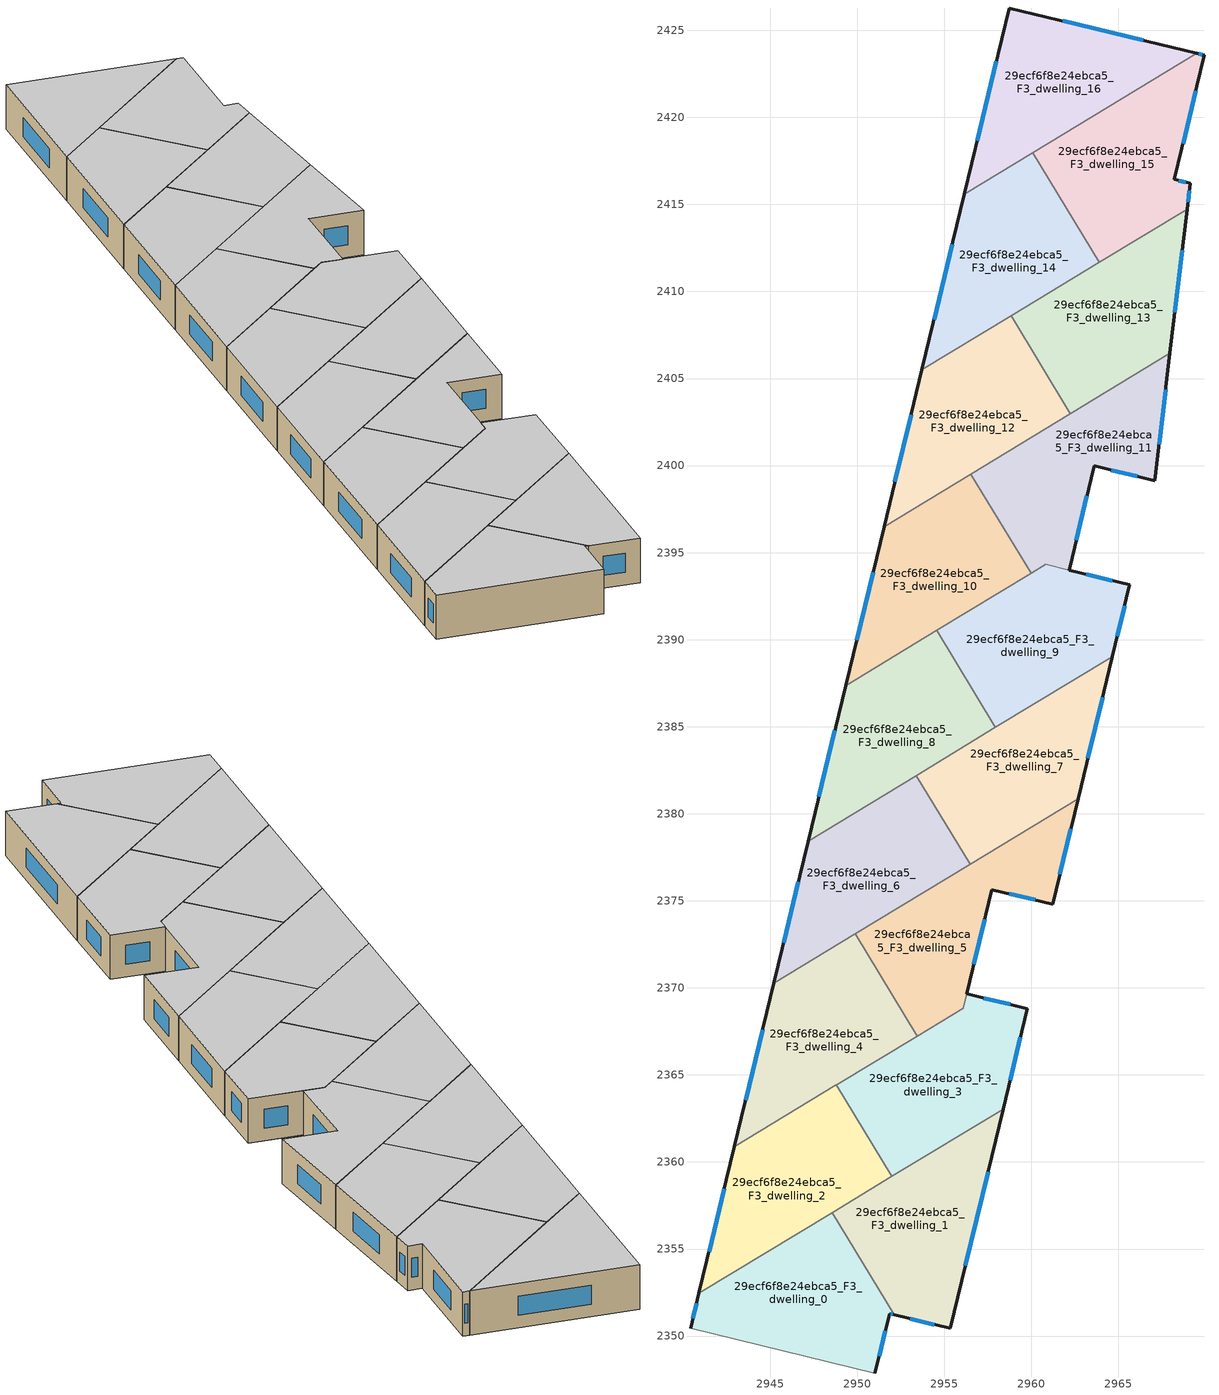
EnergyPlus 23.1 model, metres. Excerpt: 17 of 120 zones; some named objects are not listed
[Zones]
29ecf6f8e24ebca5_F3_dwelling_0
 floor to 29ecf6f8e24ebca5_F2_dwelling_0 (EU_floor_Construction): 2948.57,2357.09 2952.12,2351.22 2951.87,2351.29 2951.03,2347.88 2940.43,2350.44 2940.92,2352.45 z9
 wall outside (EU_wall_Construction): 2951.03,2347.88 2951.87,2351.29 2952.12,2351.22 / 2940.92,2352.45 2940.43,2350.44 z9:12
 wall to 29ecf6f8e24ebca5_F3_dwelling_1 (EU_wall_Construction): 2952.12,2351.22 2948.57,2357.09 z9:12
 wall adiabatic (EU_wall_Construction): 2940.43,2350.44 2951.03,2347.88 z9:12
 wall to 29ecf6f8e24ebca5_F3_dwelling_2 (EU_wall_Construction): 2948.57,2357.09 2940.92,2352.45 z9:12
 window (EU_Window_Construction): 2951.94,2351.27 2952.05,2351.24 / 2951.27,2348.85 2951.63,2350.31 / 2940.78,2351.87 2940.57,2351.01 z9.86:11.14
 ceiling to 29ecf6f8e24ebca5_F4_dwelling_0 (EU_floor_Construction): 2951.03,2347.88 2951.87,2351.29 2952.12,2351.22 2948.57,2357.09 2940.92,2352.45 2940.43,2350.44 z12
29ecf6f8e24ebca5_F3_dwelling_1
 floor to 29ecf6f8e24ebca5_F2_dwelling_1 (EU_floor_Construction): 2958.39,2363.04 2955.35,2350.44 2952.12,2351.22 2948.57,2357.09 z9
 wall outside (EU_wall_Construction): 2952.12,2351.22 2955.35,2350.44 2958.39,2363.04 z9:12
 wall to 29ecf6f8e24ebca5_F3_dwelling_3 (EU_wall_Construction): 2958.39,2363.04 2952,2359.17 z9:12
 wall to 29ecf6f8e24ebca5_F3_dwelling_2 (EU_wall_Construction): 2952,2359.17 2948.57,2357.09 z9:12
 window (EU_Window_Construction): 2953.04,2351 2954.42,2350.66 / 2956.22,2354.04 2957.52,2359.44 z9.86:11.14
 ceiling to 29ecf6f8e24ebca5_F4_dwelling_1 (EU_floor_Construction): 2955.35,2350.44 2958.39,2363.04 2948.57,2357.09 2952.12,2351.22 z12
29ecf6f8e24ebca5_F3_dwelling_10
 floor to 29ecf6f8e24ebca5_F2_dwelling_10 (EU_floor_Construction): 2956.54,2399.51 2959.99,2393.81 2949.34,2387.36 2951.55,2396.49 z9
 wall outside (EU_wall_Construction): 2951.55,2396.49 2949.34,2387.36 z9:12
 wall to 29ecf6f8e24ebca5_F3_dwelling_11 (EU_wall_Construction): 2959.99,2393.81 2956.54,2399.51 z9:12
 wall to 29ecf6f8e24ebca5_F3_dwelling_9 (EU_wall_Construction): 2954.57,2390.53 2959.99,2393.81 z9:12
 wall to 29ecf6f8e24ebca5_F3_dwelling_12 (EU_wall_Construction): 2956.54,2399.51 2951.55,2396.49 z9:12
 wall to 29ecf6f8e24ebca5_F3_dwelling_8 (EU_wall_Construction): 2949.34,2387.36 2954.57,2390.53 z9:12
 window (EU_Window_Construction): 2950.92,2393.88 2949.97,2389.97 z9.86:11.14
 ceiling to 29ecf6f8e24ebca5_F4_dwelling_10 (EU_floor_Construction): 2959.99,2393.81 2956.54,2399.51 2951.55,2396.49 2949.34,2387.36 z12
29ecf6f8e24ebca5_F3_dwelling_11
 floor to 29ecf6f8e24ebca5_F2_dwelling_11 (EU_floor_Construction): 2967.97,2406.44 2967.1,2399.13 2963.61,2399.98 2962.17,2394 2960.83,2394.32 2959.99,2393.81 2956.54,2399.51 z9
 wall outside (EU_wall_Construction): 2962.17,2394 2963.61,2399.98 2967.1,2399.13 2967.97,2406.44 z9:12
 wall to 29ecf6f8e24ebca5_F3_dwelling_9 (EU_wall_Construction): 2960.83,2394.32 2962.17,2394 / 2959.99,2393.81 2960.82,2394.32 z9:12
 wall to 29ecf6f8e24ebca5_F3_dwelling_13 (EU_wall_Construction): 2967.97,2406.44 2962.26,2402.98 z9:12
 wall to 29ecf6f8e24ebca5_F3_dwelling_12 (EU_wall_Construction): 2962.26,2402.98 2956.54,2399.51 z9:12
 window (EU_Window_Construction): 2967.35,2401.22 2967.72,2404.36 / 2964.61,2399.74 2966.1,2399.38 / 2962.58,2395.71 2963.2,2398.27 z9.86:11.14
 ceiling to 29ecf6f8e24ebca5_F4_dwelling_11 (EU_floor_Construction): 2967.1,2399.13 2967.97,2406.44 2956.54,2399.51 2959.99,2393.81 2960.83,2394.32 2962.17,2394 2963.61,2399.98 z12
29ecf6f8e24ebca5_F3_dwelling_12
 floor to 29ecf6f8e24ebca5_F2_dwelling_12 (EU_floor_Construction): 2958.85,2408.6 2962.26,2402.98 2951.55,2396.49 2953.72,2405.5 z9
 wall outside (EU_wall_Construction): 2953.72,2405.5 2951.55,2396.49 z9:12
 wall to 29ecf6f8e24ebca5_F3_dwelling_13 (EU_wall_Construction): 2962.26,2402.98 2958.85,2408.6 z9:12
 wall to 29ecf6f8e24ebca5_F3_dwelling_14 (EU_wall_Construction): 2958.85,2408.6 2953.72,2405.5 z9:12
 window (EU_Window_Construction): 2953.1,2402.92 2952.17,2399.06 z9.86:11.14
 ceiling to 29ecf6f8e24ebca5_F4_dwelling_12 (EU_floor_Construction): 2962.26,2402.98 2958.85,2408.6 2953.72,2405.5 2951.55,2396.49 z12
29ecf6f8e24ebca5_F3_dwelling_13
 floor to 29ecf6f8e24ebca5_F2_dwelling_13 (EU_floor_Construction): 2968.96,2414.74 2967.97,2406.44 2962.26,2402.98 2958.85,2408.6 z9
 wall outside (EU_wall_Construction): 2967.97,2406.44 2968.96,2414.74 z9:12
 wall to 29ecf6f8e24ebca5_F3_dwelling_15 (EU_wall_Construction): 2968.96,2414.74 2963.92,2411.68 z9:12
 wall to 29ecf6f8e24ebca5_F3_dwelling_14 (EU_wall_Construction): 2963.92,2411.68 2958.85,2408.6 z9:12
 window (EU_Window_Construction): 2968.25,2408.81 2968.68,2412.37 z9.86:11.14
 ceiling to 29ecf6f8e24ebca5_F4_dwelling_13 (EU_floor_Construction): 2967.97,2406.44 2968.96,2414.74 2958.85,2408.6 2962.26,2402.98 z12
29ecf6f8e24ebca5_F3_dwelling_14
 floor to 29ecf6f8e24ebca5_F2_dwelling_14 (EU_floor_Construction): 2960.1,2417.98 2963.92,2411.68 2953.72,2405.5 2956.16,2415.59 z9
 wall outside (EU_wall_Construction): 2956.16,2415.59 2953.72,2405.5 z9:12
 wall to 29ecf6f8e24ebca5_F3_dwelling_15 (EU_wall_Construction): 2963.92,2411.68 2960.1,2417.98 z9:12
 wall to 29ecf6f8e24ebca5_F3_dwelling_16 (EU_wall_Construction): 2960.1,2417.98 2956.16,2415.59 z9:12
 window (EU_Window_Construction): 2955.46,2412.71 2954.42,2408.38 z9.86:11.14
 ceiling to 29ecf6f8e24ebca5_F4_dwelling_14 (EU_floor_Construction): 2963.92,2411.68 2960.1,2417.98 2956.16,2415.59 2953.72,2405.5 z12
29ecf6f8e24ebca5_F3_dwelling_15
 floor to 29ecf6f8e24ebca5_F2_dwelling_15 (EU_floor_Construction): 2969.95,2423.58 2968.23,2416.43 2969.14,2416.21 2968.96,2414.74 2963.92,2411.68 2960.1,2417.98 2969.51,2423.68 z9
 wall outside (EU_wall_Construction): 2968.96,2414.74 2969.14,2416.21 2968.23,2416.43 2969.95,2423.58 2969.51,2423.68 z9:12
 wall to 29ecf6f8e24ebca5_F3_dwelling_16 (EU_wall_Construction): 2969.51,2423.68 2960.1,2417.98 z9:12
 window (EU_Window_Construction): 2968.72,2418.47 2969.46,2421.54 / 2968.88,2416.28 2968.49,2416.37 / 2969.01,2415.16 2969.09,2415.79 / 2969.82,2423.61 2969.63,2423.65 z9.86:11.14
 ceiling to 29ecf6f8e24ebca5_F4_dwelling_15 (EU_floor_Construction): 2968.96,2414.74 2969.14,2416.21 2968.23,2416.43 2969.95,2423.58 2969.51,2423.68 2960.1,2417.98 2963.92,2411.68 z12
29ecf6f8e24ebca5_F3_dwelling_16
 floor to 29ecf6f8e24ebca5_F2_dwelling_16 (EU_floor_Construction): 2969.51,2423.68 2956.16,2415.59 2958.74,2426.28 z9
 wall outside (EU_wall_Construction): 2969.51,2423.68 2958.74,2426.28 2956.16,2415.59 z9:12
 window (EU_Window_Construction): 2958,2423.23 2956.9,2418.65 / 2966.43,2424.43 2961.82,2425.54 z9.86:11.14
 ceiling to 29ecf6f8e24ebca5_F4_dwelling_16 (EU_floor_Construction): 2969.51,2423.68 2958.74,2426.28 2956.16,2415.59 z12
29ecf6f8e24ebca5_F3_dwelling_2
 floor to 29ecf6f8e24ebca5_F2_dwelling_2 (EU_floor_Construction): 2948.82,2364.42 2952,2359.17 2940.92,2352.45 2942.95,2360.87 z9
 wall outside (EU_wall_Construction): 2942.95,2360.87 2940.92,2352.45 z9:12
 wall to 29ecf6f8e24ebca5_F3_dwelling_3 (EU_wall_Construction): 2952,2359.17 2948.82,2364.42 z9:12
 wall to 29ecf6f8e24ebca5_F3_dwelling_4 (EU_wall_Construction): 2948.82,2364.42 2942.95,2360.87 z9:12
 window (EU_Window_Construction): 2942.37,2358.46 2941.5,2354.85 z9.86:11.14
 ceiling to 29ecf6f8e24ebca5_F4_dwelling_2 (EU_floor_Construction): 2952,2359.17 2948.82,2364.42 2942.95,2360.87 2940.92,2352.45 z12
29ecf6f8e24ebca5_F3_dwelling_3
 floor to 29ecf6f8e24ebca5_F2_dwelling_3 (EU_floor_Construction): 2959.78,2368.81 2958.39,2363.04 2952,2359.17 2948.82,2364.42 2956.09,2368.84 2956.29,2369.65 z9
 wall outside (EU_wall_Construction): 2958.39,2363.04 2959.78,2368.81 2956.29,2369.65 z9:12
 wall to 29ecf6f8e24ebca5_F3_dwelling_5 (EU_wall_Construction): 2956.29,2369.65 2956.09,2368.84 / 2956.09,2368.83 2953.45,2367.23 z9:12
 wall to 29ecf6f8e24ebca5_F3_dwelling_4 (EU_wall_Construction): 2953.45,2367.23 2948.82,2364.42 z9:12
 window (EU_Window_Construction): 2958.78,2369.05 2957.29,2369.41 / 2958.79,2364.69 2959.38,2367.16 z9.86:11.14
 ceiling to 29ecf6f8e24ebca5_F4_dwelling_3 (EU_floor_Construction): 2958.39,2363.04 2959.78,2368.81 2956.29,2369.65 2956.09,2368.84 2948.82,2364.42 2952,2359.17 z12
29ecf6f8e24ebca5_F3_dwelling_4
 floor to 29ecf6f8e24ebca5_F2_dwelling_4 (EU_floor_Construction): 2949.89,2373.1 2953.45,2367.23 2942.95,2360.87 2945.22,2370.27 z9
 wall outside (EU_wall_Construction): 2945.22,2370.27 2942.95,2360.87 z9:12
 wall to 29ecf6f8e24ebca5_F3_dwelling_5 (EU_wall_Construction): 2953.45,2367.23 2949.89,2373.1 z9:12
 wall to 29ecf6f8e24ebca5_F3_dwelling_6 (EU_wall_Construction): 2949.89,2373.1 2945.22,2370.27 z9:12
 window (EU_Window_Construction): 2944.57,2367.58 2943.6,2363.55 z9.86:11.14
 ceiling to 29ecf6f8e24ebca5_F4_dwelling_4 (EU_floor_Construction): 2953.45,2367.23 2949.89,2373.1 2945.22,2370.27 2942.95,2360.87 z12
29ecf6f8e24ebca5_F3_dwelling_5
 floor to 29ecf6f8e24ebca5_F2_dwelling_5 (EU_floor_Construction): 2962.69,2380.86 2961.23,2374.81 2957.74,2375.65 2956.29,2369.66 2956.09,2368.83 2953.45,2367.23 2949.89,2373.1 z9
 wall outside (EU_wall_Construction): 2956.29,2369.66 2957.74,2375.65 2961.23,2374.81 2962.69,2380.86 z9:12
 wall to 29ecf6f8e24ebca5_F3_dwelling_7 (EU_wall_Construction): 2962.69,2380.86 2956.48,2377.1 z9:12
 wall to 29ecf6f8e24ebca5_F3_dwelling_6 (EU_wall_Construction): 2956.48,2377.1 2949.89,2373.1 z9:12
 window (EU_Window_Construction): 2961.65,2376.54 2962.27,2379.13 / 2958.74,2375.41 2960.23,2375.05 / 2956.71,2371.37 2957.33,2373.94 z9.86:11.14
 ceiling to 29ecf6f8e24ebca5_F4_dwelling_5 (EU_floor_Construction): 2956.09,2368.83 2956.29,2369.66 2957.74,2375.65 2961.23,2374.81 2962.69,2380.86 2949.89,2373.1 2953.45,2367.23 z12
29ecf6f8e24ebca5_F3_dwelling_6
 floor to 29ecf6f8e24ebca5_F2_dwelling_6 (EU_floor_Construction): 2953.39,2382.2 2956.48,2377.1 2945.22,2370.27 2947.19,2378.43 z9
 wall outside (EU_wall_Construction): 2947.19,2378.43 2945.22,2370.27 z9:12
 wall to 29ecf6f8e24ebca5_F3_dwelling_7 (EU_wall_Construction): 2956.48,2377.1 2953.39,2382.2 z9:12
 wall to 29ecf6f8e24ebca5_F3_dwelling_8 (EU_wall_Construction): 2953.39,2382.2 2947.19,2378.43 z9:12
 window (EU_Window_Construction): 2946.63,2376.1 2945.78,2372.6 z9.86:11.14
 ceiling to 29ecf6f8e24ebca5_F4_dwelling_6 (EU_floor_Construction): 2956.48,2377.1 2953.39,2382.2 2947.19,2378.43 2945.22,2370.27 z12
29ecf6f8e24ebca5_F3_dwelling_7
 floor to 29ecf6f8e24ebca5_F2_dwelling_7 (EU_floor_Construction): 2964.66,2389.03 2962.69,2380.86 2956.48,2377.1 2953.39,2382.2 z9
 wall outside (EU_wall_Construction): 2962.69,2380.86 2964.66,2389.03 z9:12
 wall to 29ecf6f8e24ebca5_F3_dwelling_9 (EU_wall_Construction): 2964.66,2389.03 2957.95,2384.96 z9:12
 wall to 29ecf6f8e24ebca5_F3_dwelling_8 (EU_wall_Construction): 2957.95,2384.96 2953.39,2382.2 z9:12
 window (EU_Window_Construction): 2963.25,2383.19 2964.1,2386.69 z9.86:11.14
 ceiling to 29ecf6f8e24ebca5_F4_dwelling_7 (EU_floor_Construction): 2962.69,2380.86 2964.66,2389.03 2953.39,2382.2 2956.48,2377.1 z12
29ecf6f8e24ebca5_F3_dwelling_8
 floor to 29ecf6f8e24ebca5_F2_dwelling_8 (EU_floor_Construction): 2954.57,2390.53 2957.95,2384.96 2947.19,2378.43 2949.34,2387.36 z9
 wall outside (EU_wall_Construction): 2949.34,2387.36 2947.19,2378.43 z9:12
 wall to 29ecf6f8e24ebca5_F3_dwelling_9 (EU_wall_Construction): 2957.95,2384.96 2954.57,2390.53 z9:12
 window (EU_Window_Construction): 2948.73,2384.81 2947.81,2380.98 z9.86:11.14
 ceiling to 29ecf6f8e24ebca5_F4_dwelling_8 (EU_floor_Construction): 2957.95,2384.96 2954.57,2390.53 2949.34,2387.36 2947.19,2378.43 z12
29ecf6f8e24ebca5_F3_dwelling_9
 floor to 29ecf6f8e24ebca5_F2_dwelling_9 (EU_floor_Construction): 2965.66,2393.16 2965.65,2393.11 2964.66,2389.03 2957.95,2384.96 2954.57,2390.53 2960.82,2394.32 z9
 wall outside (EU_wall_Construction): 2964.66,2389.03 2965.65,2393.11 2965.66,2393.16 2962.18,2394 z9:12
 window (EU_Window_Construction): 2964.66,2393.4 2963.17,2393.75 / 2964.94,2390.19 2965.36,2391.94 z9.86:11.14
 ceiling to 29ecf6f8e24ebca5_F4_dwelling_9 (EU_floor_Construction): 2964.66,2389.03 2965.65,2393.11 2965.66,2393.16 2960.82,2394.32 2954.57,2390.53 2957.95,2384.96 z12
[Building]
EU S2 Campaign: North Axis=0; Terrain=City; Solar Distribution=FullExterior
[Site:Location]
Helsinki-Vantaa.AP: Latitude=60.317; Longitude=24.963; Time Zone=2; Elevation=54.6
[SizingPeriod:WeatherFileDays]
AnnualSizingPeriod: Begin Month=1; Begin Day of Month=1; End Month=12; End Day of Month=31; Day of Week for Start Day=Monday; Use Weather File Daylight Saving Period=No; Use Weather File Rain and Snow Indicators=No
[MATERIAL]
EU_InternalMass_Material: Roughness=MediumRough; Thickness=0.1; Conductivity=1; Density=1800; Specific Heat=900; Thermal Absorptance=0.9; Solar Absorptance=0.7; Visible Absorptance=0.7
[MATERIAL:NOMASS] Roughness=MediumRough; Thermal Absorptance=0.9; Solar Absorptance=0.7; Visible Absorptance=0.7
Name | Thermal Resistance
EU_wall_NoMass | 5.91765
EU_floor_NoMass | 6.2875
[WINDOWMATERIAL:SIMPLEGLAZINGSYSTEM]
EU_Window_SimpleGlazing: UFactor=0.994035; Solar Heat Gain Coefficient=0.7; Visible Transmittance=0.7
[CONSTRUCTION]
EU_wall_Construction: EU_wall_NoMass
EU_floor_Construction: EU_floor_NoMass
EU_Window_Construction: EU_Window_SimpleGlazing
EU_InternalMass_Construction: EU_InternalMass_Material
[ZONE] Type=1; Multiplier=1; Ceiling Height=autocalculate; Floor Area=autocalculate; Part of Total Floor Area=Yes
Name | Volume
29ecf6f8e24ebca5_F3_dwelling_0; 29ecf6f8e24ebca5_F3_dwelling_2 | 182.687
29ecf6f8e24ebca5_F3_dwelling_1 | 182.684
29ecf6f8e24ebca5_F3_dwelling_10; 29ecf6f8e24ebca5_F3_dwelling_15 | 182.676
29ecf6f8e24ebca5_F3_dwelling_11 | 185.533
29ecf6f8e24ebca5_F3_dwelling_12; 29ecf6f8e24ebca5_F3_dwelling_14 | 182.673
29ecf6f8e24ebca5_F3_dwelling_13 | 182.67
29ecf6f8e24ebca5_F3_dwelling_16 | 182.695
29ecf6f8e24ebca5_F3_dwelling_3 | 183.741
29ecf6f8e24ebca5_F3_dwelling_4 | 182.698
29ecf6f8e24ebca5_F3_dwelling_5 | 181.612
29ecf6f8e24ebca5_F3_dwelling_6 | 182.683
29ecf6f8e24ebca5_F3_dwelling_7 | 182.703
29ecf6f8e24ebca5_F3_dwelling_8 | 182.655
29ecf6f8e24ebca5_F3_dwelling_9 | 179.774
[INTERNALMASS] Construction=EU_InternalMass_Construction
Name | Zone or ZoneList | Surface Area
29ecf6f8e24ebca5_F3_dwelling_0_EU_InternalMass | 29ecf6f8e24ebca5_F3_dwelling_0 | 60.8951
29ecf6f8e24ebca5_F3_dwelling_1_EU_InternalMass | 29ecf6f8e24ebca5_F3_dwelling_1 | 60.896
29ecf6f8e24ebca5_F3_dwelling_2_EU_InternalMass | 29ecf6f8e24ebca5_F3_dwelling_2 | 60.8991
29ecf6f8e24ebca5_F3_dwelling_3_EU_InternalMass | 29ecf6f8e24ebca5_F3_dwelling_3 | 61.2468
29ecf6f8e24ebca5_F3_dwelling_4_EU_InternalMass | 29ecf6f8e24ebca5_F3_dwelling_4 | 60.8986
29ecf6f8e24ebca5_F3_dwelling_5_EU_InternalMass | 29ecf6f8e24ebca5_F3_dwelling_5 | 60.5409
29ecf6f8e24ebca5_F3_dwelling_6_EU_InternalMass | 29ecf6f8e24ebca5_F3_dwelling_6 | 60.8939
29ecf6f8e24ebca5_F3_dwelling_7_EU_InternalMass | 29ecf6f8e24ebca5_F3_dwelling_7 | 60.9035
29ecf6f8e24ebca5_F3_dwelling_8_EU_InternalMass | 29ecf6f8e24ebca5_F3_dwelling_8 | 60.8873
29ecf6f8e24ebca5_F3_dwelling_9_EU_InternalMass | 29ecf6f8e24ebca5_F3_dwelling_9 | 59.9343
29ecf6f8e24ebca5_F3_dwelling_10_EU_InternalMass | 29ecf6f8e24ebca5_F3_dwelling_10 | 60.8934
29ecf6f8e24ebca5_F3_dwelling_11_EU_InternalMass | 29ecf6f8e24ebca5_F3_dwelling_11 | 61.8456
29ecf6f8e24ebca5_F3_dwelling_12_EU_InternalMass | 29ecf6f8e24ebca5_F3_dwelling_12 | 60.8902
29ecf6f8e24ebca5_F3_dwelling_13_EU_InternalMass | 29ecf6f8e24ebca5_F3_dwelling_13 | 60.8885
29ecf6f8e24ebca5_F3_dwelling_14_EU_InternalMass | 29ecf6f8e24ebca5_F3_dwelling_14 | 60.8926
29ecf6f8e24ebca5_F3_dwelling_15_EU_InternalMass | 29ecf6f8e24ebca5_F3_dwelling_15 | 60.8907
29ecf6f8e24ebca5_F3_dwelling_16_EU_InternalMass | 29ecf6f8e24ebca5_F3_dwelling_16 | 60.8983
[OTHEREQUIPMENT] Fuel Type=Electricity; Design Level Calculation Method=Watts/Area; Power per Zone Floor Area=1; Fraction Latent=0; Fraction Radiant=0; Fraction Lost=0; Carbon Dioxide Generation Rate=0; EndUse Subcategory=EU_Step8_InternalGains
Name | Zone or ZoneList or Space or SpaceList | Schedule
EU_Step8_InternalGain_29ecf6f8e24ebca5_F3_dwelling_0_f000 | 29ecf6f8e24ebca5_F3_dwelling_0 | EU_Step8_GainSchedule_29ecf6f8e24ebca5_F3_dwelling_0_f000
EU_Step8_InternalGain_29ecf6f8e24ebca5_F3_dwelling_1_f000 | 29ecf6f8e24ebca5_F3_dwelling_1 | EU_Step8_GainSchedule_29ecf6f8e24ebca5_F3_dwelling_1_f000
EU_Step8_InternalGain_29ecf6f8e24ebca5_F3_dwelling_2_f000 | 29ecf6f8e24ebca5_F3_dwelling_2 | EU_Step8_GainSchedule_29ecf6f8e24ebca5_F3_dwelling_2_f000
EU_Step8_InternalGain_29ecf6f8e24ebca5_F3_dwelling_3_f000 | 29ecf6f8e24ebca5_F3_dwelling_3 | EU_Step8_GainSchedule_29ecf6f8e24ebca5_F3_dwelling_3_f000
EU_Step8_InternalGain_29ecf6f8e24ebca5_F3_dwelling_4_f000 | 29ecf6f8e24ebca5_F3_dwelling_4 | EU_Step8_GainSchedule_29ecf6f8e24ebca5_F3_dwelling_4_f000
EU_Step8_InternalGain_29ecf6f8e24ebca5_F3_dwelling_5_f000 | 29ecf6f8e24ebca5_F3_dwelling_5 | EU_Step8_GainSchedule_29ecf6f8e24ebca5_F3_dwelling_5_f000
EU_Step8_InternalGain_29ecf6f8e24ebca5_F3_dwelling_6_f000 | 29ecf6f8e24ebca5_F3_dwelling_6 | EU_Step8_GainSchedule_29ecf6f8e24ebca5_F3_dwelling_6_f000
EU_Step8_InternalGain_29ecf6f8e24ebca5_F3_dwelling_7_f000 | 29ecf6f8e24ebca5_F3_dwelling_7 | EU_Step8_GainSchedule_29ecf6f8e24ebca5_F3_dwelling_7_f000
EU_Step8_InternalGain_29ecf6f8e24ebca5_F3_dwelling_8_f000 | 29ecf6f8e24ebca5_F3_dwelling_8 | EU_Step8_GainSchedule_29ecf6f8e24ebca5_F3_dwelling_8_f000
EU_Step8_InternalGain_29ecf6f8e24ebca5_F3_dwelling_9_f000 | 29ecf6f8e24ebca5_F3_dwelling_9 | EU_Step8_GainSchedule_29ecf6f8e24ebca5_F3_dwelling_9_f000
EU_Step8_InternalGain_29ecf6f8e24ebca5_F3_dwelling_10_f000 | 29ecf6f8e24ebca5_F3_dwelling_10 | EU_Step8_GainSchedule_29ecf6f8e24ebca5_F3_dwelling_10_f000
EU_Step8_InternalGain_29ecf6f8e24ebca5_F3_dwelling_11_f000 | 29ecf6f8e24ebca5_F3_dwelling_11 | EU_Step8_GainSchedule_29ecf6f8e24ebca5_F3_dwelling_11_f000
EU_Step8_InternalGain_29ecf6f8e24ebca5_F3_dwelling_12_f000 | 29ecf6f8e24ebca5_F3_dwelling_12 | EU_Step8_GainSchedule_29ecf6f8e24ebca5_F3_dwelling_12_f000
EU_Step8_InternalGain_29ecf6f8e24ebca5_F3_dwelling_13_f000 | 29ecf6f8e24ebca5_F3_dwelling_13 | EU_Step8_GainSchedule_29ecf6f8e24ebca5_F3_dwelling_13_f000
EU_Step8_InternalGain_29ecf6f8e24ebca5_F3_dwelling_14_f000 | 29ecf6f8e24ebca5_F3_dwelling_14 | EU_Step8_GainSchedule_29ecf6f8e24ebca5_F3_dwelling_14_f000
EU_Step8_InternalGain_29ecf6f8e24ebca5_F3_dwelling_15_f000 | 29ecf6f8e24ebca5_F3_dwelling_15 | EU_Step8_GainSchedule_29ecf6f8e24ebca5_F3_dwelling_15_f000
EU_Step8_InternalGain_29ecf6f8e24ebca5_F3_dwelling_16_f000 | 29ecf6f8e24ebca5_F3_dwelling_16 | EU_Step8_GainSchedule_29ecf6f8e24ebca5_F3_dwelling_16_f000
[ZONEVENTILATION:DESIGNFLOWRATE] Schedule=EU_AlwaysOn; Design Flow Rate Calculation Method=AirChanges/Hour; Air Changes per Hour=0.596421; Ventilation Type=Natural; Fan Pressure Rise=0; Fan Total Efficiency=1; Constant Term Coefficient=1; Temperature Term Coefficient=0; Velocity Term Coefficient=0; Velocity Squared Term Coefficient=0; Minimum Indoor Temperature=-100; Maximum Indoor Temperature=100; Delta Temperature=-100; Minimum Outdoor Temperature=-100; Maximum Outdoor Temperature=100; Maximum Wind Speed=40
Name | Zone or ZoneList or Space or SpaceList
EU_ConstantAir_29ecf6f8e24ebca5_F3_dwelling_0 | 29ecf6f8e24ebca5_F3_dwelling_0
EU_ConstantAir_29ecf6f8e24ebca5_F3_dwelling_1 | 29ecf6f8e24ebca5_F3_dwelling_1
EU_ConstantAir_29ecf6f8e24ebca5_F3_dwelling_2 | 29ecf6f8e24ebca5_F3_dwelling_2
EU_ConstantAir_29ecf6f8e24ebca5_F3_dwelling_3 | 29ecf6f8e24ebca5_F3_dwelling_3
EU_ConstantAir_29ecf6f8e24ebca5_F3_dwelling_4 | 29ecf6f8e24ebca5_F3_dwelling_4
EU_ConstantAir_29ecf6f8e24ebca5_F3_dwelling_5 | 29ecf6f8e24ebca5_F3_dwelling_5
EU_ConstantAir_29ecf6f8e24ebca5_F3_dwelling_6 | 29ecf6f8e24ebca5_F3_dwelling_6
EU_ConstantAir_29ecf6f8e24ebca5_F3_dwelling_7 | 29ecf6f8e24ebca5_F3_dwelling_7
EU_ConstantAir_29ecf6f8e24ebca5_F3_dwelling_8 | 29ecf6f8e24ebca5_F3_dwelling_8
EU_ConstantAir_29ecf6f8e24ebca5_F3_dwelling_9 | 29ecf6f8e24ebca5_F3_dwelling_9
EU_ConstantAir_29ecf6f8e24ebca5_F3_dwelling_10 | 29ecf6f8e24ebca5_F3_dwelling_10
EU_ConstantAir_29ecf6f8e24ebca5_F3_dwelling_11 | 29ecf6f8e24ebca5_F3_dwelling_11
EU_ConstantAir_29ecf6f8e24ebca5_F3_dwelling_12 | 29ecf6f8e24ebca5_F3_dwelling_12
EU_ConstantAir_29ecf6f8e24ebca5_F3_dwelling_13 | 29ecf6f8e24ebca5_F3_dwelling_13
EU_ConstantAir_29ecf6f8e24ebca5_F3_dwelling_14 | 29ecf6f8e24ebca5_F3_dwelling_14
EU_ConstantAir_29ecf6f8e24ebca5_F3_dwelling_15 | 29ecf6f8e24ebca5_F3_dwelling_15
EU_ConstantAir_29ecf6f8e24ebca5_F3_dwelling_16 | 29ecf6f8e24ebca5_F3_dwelling_16
[HVACTEMPLATE:ZONE:IDEALLOADSAIRSYSTEM] System Availability Schedule=EU_AlwaysOn; Maximum Heating Supply Air Temperature=50; Minimum Cooling Supply Air Temperature=13; Maximum Heating Supply Air Humidity Ratio=0.0156; Minimum Cooling Supply Air Humidity Ratio=0.0077; Heating Limit=NoLimit; Cooling Limit=NoLimit; Heating Availability Schedule=EU_AlwaysOn; Cooling Availability Schedule=EU_CoolingOff; Dehumidification Control Type=ConstantSensibleHeatRatio; Cooling Sensible Heat Ratio=0.7; Dehumidification Setpoint=60; Humidification Control Type=None; Humidification Setpoint=30; Outdoor Air Method=None; Outdoor Air Flow Rate per Person=0.00944; Outdoor Air Flow Rate per Zone Floor Area=0; Outdoor Air Flow Rate per Zone=0; Demand Controlled Ventilation Type=None; Outdoor Air Economizer Type=NoEconomizer; Heat Recovery Type=None; Sensible Heat Recovery Effectiveness=0.7; Latent Heat Recovery Effectiveness=0.65
Name | Template Thermostat
29ecf6f8e24ebca5_F3_dwelling_0 | EU_HeatOnly_29ecf6f8e24ebca5_F3_dwelling_0
29ecf6f8e24ebca5_F3_dwelling_1 | EU_HeatOnly_29ecf6f8e24ebca5_F3_dwelling_1
29ecf6f8e24ebca5_F3_dwelling_2 | EU_HeatOnly_29ecf6f8e24ebca5_F3_dwelling_2
29ecf6f8e24ebca5_F3_dwelling_3 | EU_HeatOnly_29ecf6f8e24ebca5_F3_dwelling_3
29ecf6f8e24ebca5_F3_dwelling_4 | EU_HeatOnly_29ecf6f8e24ebca5_F3_dwelling_4
29ecf6f8e24ebca5_F3_dwelling_5 | EU_HeatOnly_29ecf6f8e24ebca5_F3_dwelling_5
29ecf6f8e24ebca5_F3_dwelling_6 | EU_HeatOnly_29ecf6f8e24ebca5_F3_dwelling_6
29ecf6f8e24ebca5_F3_dwelling_7 | EU_HeatOnly_29ecf6f8e24ebca5_F3_dwelling_7
29ecf6f8e24ebca5_F3_dwelling_8 | EU_HeatOnly_29ecf6f8e24ebca5_F3_dwelling_8
29ecf6f8e24ebca5_F3_dwelling_9 | EU_HeatOnly_29ecf6f8e24ebca5_F3_dwelling_9
29ecf6f8e24ebca5_F3_dwelling_10 | EU_HeatOnly_29ecf6f8e24ebca5_F3_dwelling_10
29ecf6f8e24ebca5_F3_dwelling_11 | EU_HeatOnly_29ecf6f8e24ebca5_F3_dwelling_11
29ecf6f8e24ebca5_F3_dwelling_12 | EU_HeatOnly_29ecf6f8e24ebca5_F3_dwelling_12
29ecf6f8e24ebca5_F3_dwelling_13 | EU_HeatOnly_29ecf6f8e24ebca5_F3_dwelling_13
29ecf6f8e24ebca5_F3_dwelling_14 | EU_HeatOnly_29ecf6f8e24ebca5_F3_dwelling_14
29ecf6f8e24ebca5_F3_dwelling_15 | EU_HeatOnly_29ecf6f8e24ebca5_F3_dwelling_15
29ecf6f8e24ebca5_F3_dwelling_16 | EU_HeatOnly_29ecf6f8e24ebca5_F3_dwelling_16
[SIZING:ZONE] Zone Cooling Design Supply Air Temperature Input Method=SupplyAirTemperature; Zone Cooling Design Supply Air Temperature=13; Zone Heating Design Supply Air Temperature Input Method=SupplyAirTemperature; Zone Heating Design Supply Air Temperature=50; Zone Cooling Design Supply Air Humidity Ratio=0.008; Zone Heating Design Supply Air Humidity Ratio=0.008; Cooling Design Air Flow Method=DesignDay; Cooling Design Air Flow Rate=0; Cooling Minimum Air Flow per Zone Floor Area=0.000762; Cooling Minimum Air Flow=0; Cooling Minimum Air Flow Fraction=0.2; Heating Design Air Flow Method=DesignDay; Heating Design Air Flow Rate=0; Heating Maximum Air Flow per Zone Floor Area=0.002032; Heating Maximum Air Flow=0.141576; Heating Maximum Air Flow Fraction=0.3; Account for Dedicated Outdoor Air System=No; Dedicated Outdoor Air System Control Strategy=NeutralSupplyAir; Dedicated Outdoor Air Low Setpoint Temperature for Design=autosize; Dedicated Outdoor Air High Setpoint Temperature for Design=autosize; Zone Load Sizing Method=Sensible Load Only No Latent Load; Zone Latent Cooling Design Supply Air Humidity Ratio Input Method=HumidityRatioDifference; Zone Cooling Design Supply Air Humidity Ratio Difference=0.005; Zone Latent Heating Design Supply Air Humidity Ratio Input Method=HumidityRatioDifference; Zone Humidification Design Supply Air Humidity Ratio Difference=0.005
29ecf6f8e24ebca5_F3_dwelling_0; 29ecf6f8e24ebca5_F3_dwelling_1; 29ecf6f8e24ebca5_F3_dwelling_2; 29ecf6f8e24ebca5_F3_dwelling_3; 29ecf6f8e24ebca5_F3_dwelling_4; 29ecf6f8e24ebca5_F3_dwelling_5; 29ecf6f8e24ebca5_F3_dwelling_6; 29ecf6f8e24ebca5_F3_dwelling_7; 29ecf6f8e24ebca5_F3_dwelling_8; 29ecf6f8e24ebca5_F3_dwelling_9; 29ecf6f8e24ebca5_F3_dwelling_10; 29ecf6f8e24ebca5_F3_dwelling_11; 29ecf6f8e24ebca5_F3_dwelling_12; 29ecf6f8e24ebca5_F3_dwelling_13; 29ecf6f8e24ebca5_F3_dwelling_14; 29ecf6f8e24ebca5_F3_dwelling_15; 29ecf6f8e24ebca5_F3_dwelling_16
[SCHEDULE:CONSTANT]
Name | Hourly Value
EU_AlwaysOn | 1
EU_CoolingOff | 0
[SCHEDULE:FILE] Column Number=1; Rows to Skip at Top=0; Number of Hours of Data=8760; Column Separator=Comma; Interpolate to Timestep=No; Minutes per Item=60; Adjust Schedule for Daylight Savings=Yes
Name | File
EU_Step8_GainSchedule_29ecf6f8e24ebca5_F3_dwelling_0_f000 | ../../schedules/29ecf6f8e24ebca5/29ecf6f8e24ebca5_F3_dwelling_0_f000_gain.csv
EU_Step8_GainSchedule_29ecf6f8e24ebca5_F3_dwelling_1_f000 | ../../schedules/29ecf6f8e24ebca5/29ecf6f8e24ebca5_F3_dwelling_1_f000_gain.csv
EU_Step8_GainSchedule_29ecf6f8e24ebca5_F3_dwelling_2_f000 | ../../schedules/29ecf6f8e24ebca5/29ecf6f8e24ebca5_F3_dwelling_2_f000_gain.csv
EU_Step8_GainSchedule_29ecf6f8e24ebca5_F3_dwelling_3_f000 | ../../schedules/29ecf6f8e24ebca5/29ecf6f8e24ebca5_F3_dwelling_3_f000_gain.csv
EU_Step8_GainSchedule_29ecf6f8e24ebca5_F3_dwelling_4_f000 | ../../schedules/29ecf6f8e24ebca5/29ecf6f8e24ebca5_F3_dwelling_4_f000_gain.csv
EU_Step8_GainSchedule_29ecf6f8e24ebca5_F3_dwelling_5_f000 | ../../schedules/29ecf6f8e24ebca5/29ecf6f8e24ebca5_F3_dwelling_5_f000_gain.csv
EU_Step8_GainSchedule_29ecf6f8e24ebca5_F3_dwelling_6_f000 | ../../schedules/29ecf6f8e24ebca5/29ecf6f8e24ebca5_F3_dwelling_6_f000_gain.csv
EU_Step8_GainSchedule_29ecf6f8e24ebca5_F3_dwelling_7_f000 | ../../schedules/29ecf6f8e24ebca5/29ecf6f8e24ebca5_F3_dwelling_7_f000_gain.csv
EU_Step8_GainSchedule_29ecf6f8e24ebca5_F3_dwelling_8_f000 | ../../schedules/29ecf6f8e24ebca5/29ecf6f8e24ebca5_F3_dwelling_8_f000_gain.csv
EU_Step8_GainSchedule_29ecf6f8e24ebca5_F3_dwelling_9_f000 | ../../schedules/29ecf6f8e24ebca5/29ecf6f8e24ebca5_F3_dwelling_9_f000_gain.csv
EU_Step8_GainSchedule_29ecf6f8e24ebca5_F3_dwelling_10_f000 | ../../schedules/29ecf6f8e24ebca5/29ecf6f8e24ebca5_F3_dwelling_10_f000_gain.csv
EU_Step8_GainSchedule_29ecf6f8e24ebca5_F3_dwelling_11_f000 | ../../schedules/29ecf6f8e24ebca5/29ecf6f8e24ebca5_F3_dwelling_11_f000_gain.csv
EU_Step8_GainSchedule_29ecf6f8e24ebca5_F3_dwelling_12_f000 | ../../schedules/29ecf6f8e24ebca5/29ecf6f8e24ebca5_F3_dwelling_12_f000_gain.csv
EU_Step8_GainSchedule_29ecf6f8e24ebca5_F3_dwelling_13_f000 | ../../schedules/29ecf6f8e24ebca5/29ecf6f8e24ebca5_F3_dwelling_13_f000_gain.csv
EU_Step8_GainSchedule_29ecf6f8e24ebca5_F3_dwelling_14_f000 | ../../schedules/29ecf6f8e24ebca5/29ecf6f8e24ebca5_F3_dwelling_14_f000_gain.csv
EU_Step8_GainSchedule_29ecf6f8e24ebca5_F3_dwelling_15_f000 | ../../schedules/29ecf6f8e24ebca5/29ecf6f8e24ebca5_F3_dwelling_15_f000_gain.csv
EU_Step8_GainSchedule_29ecf6f8e24ebca5_F3_dwelling_16_f000 | ../../schedules/29ecf6f8e24ebca5/29ecf6f8e24ebca5_F3_dwelling_16_f000_gain.csv
